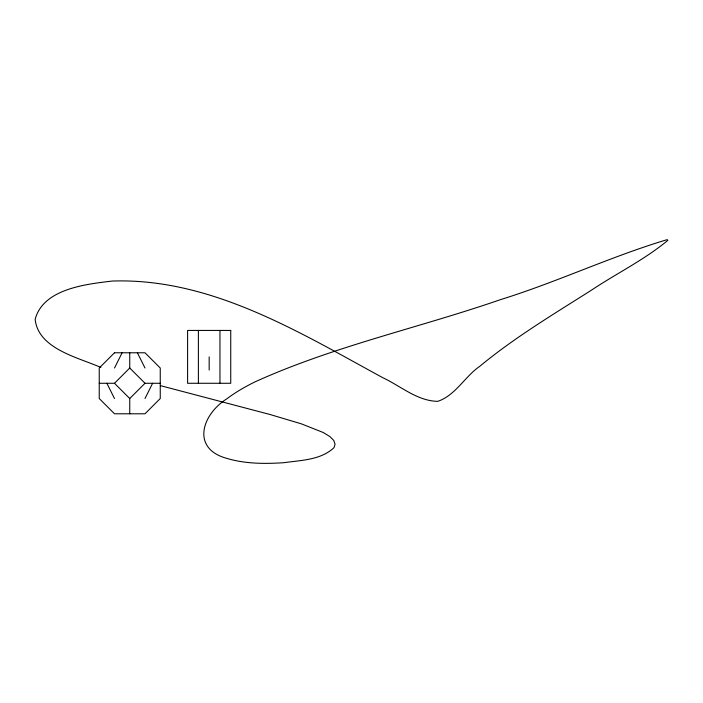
<?xml version="1.0" encoding="UTF-8"?>
<svg xmlns="http://www.w3.org/2000/svg" width="703" height="703" viewBox="0 0 703 703"><rect width="100%" height="100%" fill="white"/><g stroke="black" fill="none" stroke-linecap="round" stroke-linejoin="round"><path stroke-width="1.05" d="M114.492 368.021L122.12 352.774M145.003 398.531L152.63 383.276M99.237 383.276L114.492 383.276L129.747 368.021L129.747 352.774M129.747 413.786L129.747 398.531L145.003 383.276L160.249 383.276M160.363 385.622L270.128 414.524L301.394 423.856L323.327 432.538L329.971 436.625L333.802 440.517L335.067 444.199L334.022 447.635C320.867 460.149 300.735 460.272 283.713 462.715C264.882 463.918 245.567 463.91 227.324 458.523C190.785 448.892 201.735 414.498 227.025 398.689A126.689 43.841 -13.7 0 1 255.189 381.791C333.943 346.104 419.058 327.853 500.527 299.619C556.943 282.123 610.758 256.542 667.217 239.626L667.85 240.347C644.379 259.89 616.303 273.511 590.924 290.506C553.076 314.496 514.411 337.642 479.806 366.272C464.815 376.597 455.456 395.402 437.749 401.351C417.257 401.018 400.543 385.956 382.687 377.643C298.96 332.088 211.076 277.773 112.331 281.042C86.144 284.188 43.199 288.661 35.15 319.373C38.349 348.987 78.341 357.467 100.88 367.441M129.747 368.021L145.003 383.276M114.492 383.276L129.747 398.531M137.375 352.774L145.003 368.021M106.865 383.276L114.492 398.531M219.96 330.436L219.96 383.276M209.169 356.86L209.169 370.068M198.387 330.436L198.387 383.276M114.492 352.774L99.237 368.021L99.237 398.531L114.492 413.786L145.003 413.786L160.249 398.531L160.249 368.021L145.003 352.774L114.492 352.774M230.742 330.436L187.604 330.436L187.604 383.276L230.742 383.276L230.742 330.436"/></g></svg>
